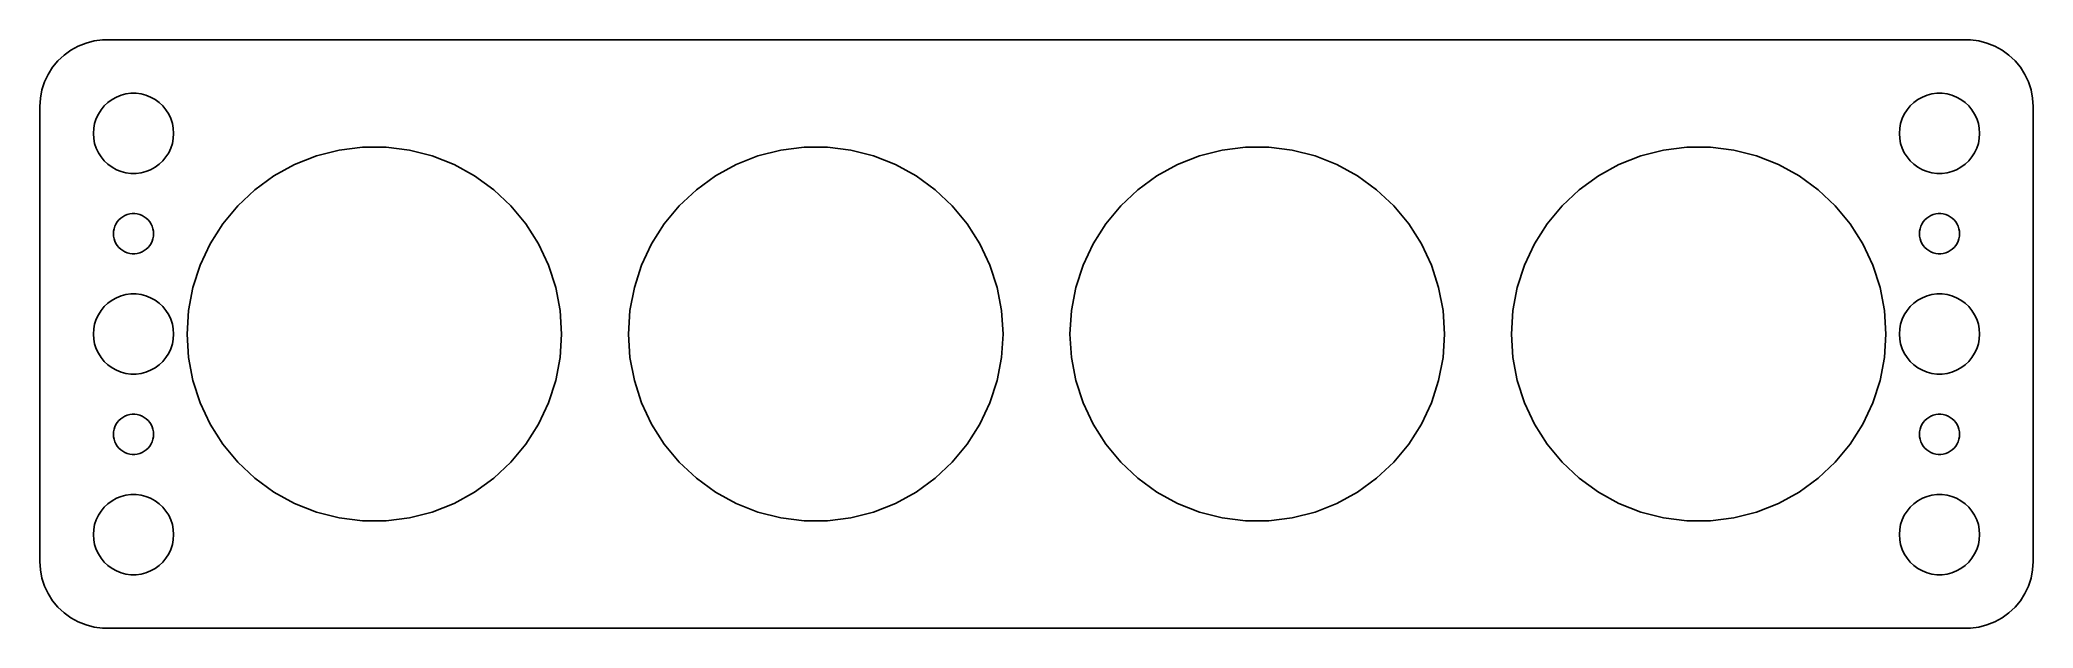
# Model space of a CAD drawing. Header units: metres. Extents: x -74 to 74, y 32 to 76.
import ezdxf

# ---------------------------------------------------------------- set-up
doc = ezdxf.new("R2010")
doc.units = ezdxf.units.M

msp = doc.modelspace()

# ---------------------------------------------------------------- linework, layer by layer
for p, q in [((-69.8139, 75.9901), (-70.4369, 75.9114)), ((69.8139, 75.9901), (-69.8139, 75.9901)), ((70.4369, 75.9114), (69.8139, 75.9901)), ((-72.6871, 74.8526), (-73.1448, 74.4227)), ((-72.1791, 75.2216), (-72.6871, 74.8526)), ((-71.6289, 75.5241), (-72.1791, 75.2216)), ((-71.0451, 75.7553), (-71.6289, 75.5241)), ((-70.4369, 75.9114), (-71.0451, 75.7553)), ((71.0451, 75.7553), (70.4369, 75.9114)), ((71.6289, 75.5241), (71.0451, 75.7553)), ((72.1791, 75.2216), (71.6289, 75.5241)), ((72.6871, 74.8526), (72.1791, 75.2216)), ((73.1448, 74.4227), (72.6871, 74.8526)), ((-73.8815, 73.4088), (-74.1489, 72.8406)), ((-73.5451, 73.9389), (-73.8815, 73.4088)), ((-73.1448, 74.4227), (-73.5451, 73.9389)), ((73.5451, 73.9389), (73.1448, 74.4227)), ((73.8815, 73.4088), (73.5451, 73.9389)), ((74.1489, 72.8406), (73.8815, 73.4088)), ((-74.4606, 71.6267), (-74.5, 71)), ((-74.3429, 72.2434), (-74.4606, 71.6267)), ((-74.1489, 72.8406), (-74.3429, 72.2434)), ((-69.4123, 71.3115), (-69.1075, 71.533)), ((-69.1075, 71.533), (-68.7773, 71.7145)), ((-68.7773, 71.7145), (-68.427, 71.8532)), ((-68.427, 71.8532), (-68.0621, 71.9469)), ((-68.0621, 71.9469), (-67.6884, 71.9941)), ((-67.6884, 71.9941), (-67.3116, 71.9941)), ((-67.3116, 71.9941), (-66.9379, 71.9469)), ((-66.9379, 71.9469), (-66.573, 71.8532)), ((-66.573, 71.8532), (-66.2227, 71.7145)), ((-66.2227, 71.7145), (-65.8925, 71.533)), ((-65.8925, 71.533), (-65.5877, 71.3115)), ((65.5877, 71.3115), (65.8925, 71.533)), ((65.8925, 71.533), (66.2227, 71.7145)), ((66.2227, 71.7145), (66.573, 71.8532)), ((66.573, 71.8532), (66.9379, 71.9469)), ((66.9379, 71.9469), (67.3116, 71.9941)), ((67.3116, 71.9941), (67.6884, 71.9941)), ((67.6884, 71.9941), (68.0621, 71.9469)), ((68.0621, 71.9469), (68.427, 71.8532)), ((68.427, 71.8532), (68.7773, 71.7145)), ((68.7773, 71.7145), (69.1075, 71.533)), ((69.1075, 71.533), (69.4123, 71.3115)), ((74.3429, 72.2434), (74.1489, 72.8406)), ((74.4606, 71.6267), (74.3429, 72.2434)), ((74.5, 71), (74.4606, 71.6267)), ((-74.5, 71), (-74.5, 37)), ((-70.4057, 69.7461), (-70.2893, 70.1044)), ((-70.2893, 70.1044), (-70.1289, 70.4453)), ((-70.1289, 70.4453), (-69.927, 70.7634)), ((-69.927, 70.7634), (-69.6869, 71.0536)), ((-69.6869, 71.0536), (-69.4123, 71.3115)), ((-65.5877, 71.3115), (-65.3131, 71.0536)), ((-65.3131, 71.0536), (-65.073, 70.7634)), ((-65.073, 70.7634), (-64.8711, 70.4453)), ((-64.8711, 70.4453), (-64.7107, 70.1044)), ((-64.7107, 70.1044), (-64.5943, 69.7461)), ((64.5943, 69.7461), (64.7107, 70.1044)), ((64.7107, 70.1044), (64.8711, 70.4453)), ((64.8711, 70.4453), (65.073, 70.7634)), ((65.073, 70.7634), (65.3131, 71.0536)), ((65.3131, 71.0536), (65.5877, 71.3115)), ((69.4123, 71.3115), (69.6869, 71.0536)), ((69.6869, 71.0536), (69.927, 70.7634)), ((69.927, 70.7634), (70.1289, 70.4453)), ((70.1289, 70.4453), (70.2893, 70.1044)), ((70.2893, 70.1044), (70.4057, 69.7461)), ((74.5, 37), (74.5, 71)), ((-70.5, 69), (-70.4763, 69.376)), ((-70.4763, 68.624), (-70.5, 69)), ((-70.4763, 69.376), (-70.4057, 69.7461)), ((-70.4057, 68.2539), (-70.4763, 68.624)), ((-64.5943, 69.7461), (-64.5237, 69.376)), ((-64.5237, 68.624), (-64.5943, 68.2539)), ((-64.5237, 69.376), (-64.5, 69)), ((-64.5, 69), (-64.5237, 68.624)), ((64.5, 69), (64.5237, 69.376)), ((64.5237, 68.624), (64.5, 69)), ((64.5237, 69.376), (64.5943, 69.7461)), ((64.5943, 68.2539), (64.5237, 68.624)), ((70.4057, 69.7461), (70.4763, 69.376)), ((70.4763, 68.624), (70.4057, 68.2539)), ((70.4763, 69.376), (70.5, 69)), ((70.5, 69), (70.4763, 68.624)), ((-70.2893, 67.8956), (-70.4057, 68.2539)), ((-70.1289, 67.5547), (-70.2893, 67.8956)), ((-69.927, 67.2366), (-70.1289, 67.5547)), ((-69.6869, 66.9464), (-69.927, 67.2366)), ((-65.073, 67.2366), (-65.3131, 66.9464)), ((-64.8711, 67.5547), (-65.073, 67.2366)), ((-64.7107, 67.8956), (-64.8711, 67.5547)), ((-64.5943, 68.2539), (-64.7107, 67.8956)), ((-55.4609, 66.6676), (-53.8262, 67.3148)), ((-53.8262, 67.3148), (-52.1233, 67.752)), ((-52.1233, 67.752), (-50.3791, 67.9724)), ((-50.3791, 67.9724), (-48.6209, 67.9724)), ((-48.6209, 67.9724), (-46.8767, 67.752)), ((-46.8767, 67.752), (-45.1738, 67.3148)), ((-45.1738, 67.3148), (-43.5391, 66.6676)), ((-22.4609, 66.6676), (-20.8262, 67.3148)), ((-20.8262, 67.3148), (-19.1233, 67.752)), ((-19.1233, 67.752), (-17.3791, 67.9724)), ((-17.3791, 67.9724), (-15.6209, 67.9724)), ((-15.6209, 67.9724), (-13.8766, 67.752)), ((-13.8766, 67.752), (-12.1738, 67.3148)), ((-12.1738, 67.3148), (-10.5391, 66.6676)), ((10.5391, 66.6676), (12.1738, 67.3148)), ((12.1738, 67.3148), (13.8766, 67.752)), ((13.8766, 67.752), (15.6209, 67.9724)), ((15.6209, 67.9724), (17.3791, 67.9724)), ((17.3791, 67.9724), (19.1233, 67.752)), ((19.1233, 67.752), (20.8262, 67.3148)), ((20.8262, 67.3148), (22.4609, 66.6676)), ((43.5391, 66.6676), (45.1738, 67.3148)), ((45.1738, 67.3148), (46.8767, 67.752)), ((46.8767, 67.752), (48.6209, 67.9724)), ((48.6209, 67.9724), (50.3791, 67.9724)), ((50.3791, 67.9724), (52.1233, 67.752)), ((52.1233, 67.752), (53.8262, 67.3148)), ((53.8262, 67.3148), (55.4609, 66.6676)), ((64.7107, 67.8956), (64.5943, 68.2539)), ((64.8711, 67.5547), (64.7107, 67.8956)), ((65.073, 67.2366), (64.8711, 67.5547)), ((65.3131, 66.9464), (65.073, 67.2366)), ((69.927, 67.2366), (69.6869, 66.9464)), ((70.1289, 67.5547), (69.927, 67.2366)), ((70.2893, 67.8956), (70.1289, 67.5547)), ((70.4057, 68.2539), (70.2893, 67.8956)), ((-69.4123, 66.6884), (-69.6869, 66.9464)), ((-69.1075, 66.467), (-69.4123, 66.6884)), ((-68.7773, 66.2855), (-69.1075, 66.467)), ((-68.427, 66.1468), (-68.7773, 66.2855)), ((-68.0621, 66.0531), (-68.427, 66.1468)), ((-67.6884, 66.0059), (-68.0621, 66.0531)), ((-67.3116, 66.0059), (-67.6884, 66.0059)), ((-66.9379, 66.0531), (-67.3116, 66.0059)), ((-66.573, 66.1468), (-66.9379, 66.0531)), ((-66.2227, 66.2855), (-66.573, 66.1468)), ((-65.8925, 66.467), (-66.2227, 66.2855)), ((-65.5877, 66.6884), (-65.8925, 66.467)), ((-65.3131, 66.9464), (-65.5877, 66.6884)), ((-58.4239, 64.7872), (-57.0016, 65.8206)), ((-57.0016, 65.8206), (-55.4609, 66.6676)), ((-43.5391, 66.6676), (-41.9984, 65.8206)), ((-41.9984, 65.8206), (-40.5761, 64.7872)), ((-25.4239, 64.7872), (-24.0016, 65.8206)), ((-24.0016, 65.8206), (-22.4609, 66.6676)), ((-10.5391, 66.6676), (-8.9984, 65.8206)), ((-8.9984, 65.8206), (-7.5761, 64.7872)), ((7.5761, 64.7872), (8.9984, 65.8206)), ((8.9984, 65.8206), (10.5391, 66.6676)), ((22.4609, 66.6676), (24.0016, 65.8206)), ((24.0016, 65.8206), (25.4239, 64.7872)), ((40.5761, 64.7872), (41.9984, 65.8206)), ((41.9984, 65.8206), (43.5391, 66.6676)), ((55.4609, 66.6676), (57.0016, 65.8206)), ((57.0016, 65.8206), (58.4239, 64.7872)), ((65.5877, 66.6884), (65.3131, 66.9464)), ((65.8925, 66.467), (65.5877, 66.6884)), ((66.2227, 66.2855), (65.8925, 66.467)), ((66.573, 66.1468), (66.2227, 66.2855)), ((66.9379, 66.0531), (66.573, 66.1468)), ((67.3116, 66.0059), (66.9379, 66.0531)), ((67.6884, 66.0059), (67.3116, 66.0059)), ((68.0621, 66.0531), (67.6884, 66.0059)), ((68.427, 66.1468), (68.0621, 66.0531)), ((68.7773, 66.2855), (68.427, 66.1468)), ((69.1075, 66.467), (68.7773, 66.2855)), ((69.4123, 66.6884), (69.1075, 66.467)), ((69.6869, 66.9464), (69.4123, 66.6884)), ((-59.7056, 63.5836), (-58.4239, 64.7872)), ((-40.5761, 64.7872), (-39.2944, 63.5836)), ((-26.7056, 63.5836), (-25.4239, 64.7872)), ((-7.5761, 64.7872), (-6.2944, 63.5836)), ((6.2944, 63.5836), (7.5761, 64.7872)), ((25.4239, 64.7872), (26.7056, 63.5836)), ((39.2944, 63.5836), (40.5761, 64.7872)), ((58.4239, 64.7872), (59.7056, 63.5836)), ((-68.5934, 62.5268), (-68.4561, 62.6558)), ((-68.4561, 62.6558), (-68.3037, 62.7665)), ((-68.3037, 62.7665), (-68.1387, 62.8572)), ((-68.1387, 62.8572), (-67.9635, 62.9266)), ((-67.9635, 62.9266), (-67.7811, 62.9734)), ((-67.7811, 62.9734), (-67.5942, 62.997)), ((-67.5942, 62.997), (-67.4058, 62.997)), ((-67.4058, 62.997), (-67.2189, 62.9734)), ((-67.2189, 62.9734), (-67.0365, 62.9266)), ((-67.0365, 62.9266), (-66.8613, 62.8572)), ((-66.8613, 62.8572), (-66.6963, 62.7665)), ((-66.6963, 62.7665), (-66.5439, 62.6558)), ((-66.5439, 62.6558), (-66.4065, 62.5268)), ((-60.8262, 62.229), (-59.7056, 63.5836)), ((-39.2944, 63.5836), (-38.1738, 62.229)), ((-27.8262, 62.229), (-26.7056, 63.5836)), ((-6.2944, 63.5836), (-5.1738, 62.229)), ((5.1738, 62.229), (6.2944, 63.5836)), ((26.7056, 63.5836), (27.8262, 62.229)), ((38.1738, 62.229), (39.2944, 63.5836)), ((59.7056, 63.5836), (60.8262, 62.229)), ((66.4065, 62.5268), (66.5439, 62.6558)), ((66.5439, 62.6558), (66.6963, 62.7665)), ((66.6963, 62.7665), (66.8613, 62.8572)), ((66.8613, 62.8572), (67.0365, 62.9266)), ((67.0365, 62.9266), (67.2189, 62.9734)), ((67.2189, 62.9734), (67.4058, 62.997)), ((67.4058, 62.997), (67.5942, 62.997)), ((67.5942, 62.997), (67.7811, 62.9734)), ((67.7811, 62.9734), (67.9635, 62.9266)), ((67.9635, 62.9266), (68.1387, 62.8572)), ((68.1387, 62.8572), (68.3037, 62.7665)), ((68.3037, 62.7665), (68.4561, 62.6558)), ((68.4561, 62.6558), (68.5934, 62.5268)), ((-69, 61.5), (-68.9882, 61.688)), ((-68.9882, 61.312), (-69, 61.5)), ((-68.9882, 61.688), (-68.9529, 61.873)), ((-68.9529, 61.127), (-68.9882, 61.312)), ((-68.9529, 61.873), (-68.8947, 62.0522)), ((-68.8947, 60.9478), (-68.9529, 61.127)), ((-68.8947, 62.0522), (-68.8145, 62.2226)), ((-68.8145, 62.2226), (-68.7135, 62.3817)), ((-68.7135, 62.3817), (-68.5934, 62.5268)), ((-66.4065, 62.5268), (-66.2865, 62.3817)), ((-66.2865, 62.3817), (-66.1855, 62.2226)), ((-66.1855, 62.2226), (-66.1053, 62.0522)), ((-66.1053, 62.0522), (-66.0471, 61.873)), ((-66.0471, 61.127), (-66.1053, 60.9478)), ((-66.0471, 61.873), (-66.0118, 61.688)), ((-66.0118, 61.312), (-66.0471, 61.127)), ((-66.0118, 61.688), (-66, 61.5)), ((-66, 61.5), (-66.0118, 61.312)), ((-61.7683, 60.7445), (-60.8262, 62.229)), ((-38.1738, 62.229), (-37.2317, 60.7445)), ((-28.7683, 60.7445), (-27.8262, 62.229)), ((-5.1738, 62.229), (-4.2317, 60.7445)), ((4.2317, 60.7445), (5.1738, 62.229)), ((27.8262, 62.229), (28.7683, 60.7445)), ((37.2317, 60.7445), (38.1738, 62.229)), ((60.8262, 62.229), (61.7683, 60.7445)), ((66, 61.5), (66.0118, 61.688)), ((66.0118, 61.312), (66, 61.5)), ((66.0118, 61.688), (66.0471, 61.873)), ((66.0471, 61.127), (66.0118, 61.312)), ((66.0471, 61.873), (66.1053, 62.0522)), ((66.1053, 60.9478), (66.0471, 61.127)), ((66.1053, 62.0522), (66.1855, 62.2226)), ((66.1855, 62.2226), (66.2865, 62.3817)), ((66.2865, 62.3817), (66.4065, 62.5268)), ((68.5934, 62.5268), (68.7135, 62.3817)), ((68.7135, 62.3817), (68.8145, 62.2226)), ((68.8145, 62.2226), (68.8947, 62.0522)), ((68.8947, 62.0522), (68.9529, 61.873)), ((68.9529, 61.127), (68.8947, 60.9478)), ((68.9529, 61.873), (68.9882, 61.688)), ((68.9882, 61.312), (68.9529, 61.127)), ((68.9882, 61.688), (69, 61.5)), ((69, 61.5), (68.9882, 61.312)), ((-68.8145, 60.7774), (-68.8947, 60.9478)), ((-68.7135, 60.6183), (-68.8145, 60.7774)), ((-68.5934, 60.4732), (-68.7135, 60.6183)), ((-68.4561, 60.3442), (-68.5934, 60.4732)), ((-68.3037, 60.2335), (-68.4561, 60.3442)), ((-68.1387, 60.1427), (-68.3037, 60.2335)), ((-67.9635, 60.0734), (-68.1387, 60.1427)), ((-67.7811, 60.0266), (-67.9635, 60.0734)), ((-67.5942, 60.0029), (-67.7811, 60.0266)), ((-67.4058, 60.0029), (-67.5942, 60.0029)), ((-67.2189, 60.0266), (-67.4058, 60.0029)), ((-67.0365, 60.0734), (-67.2189, 60.0266)), ((-66.8613, 60.1427), (-67.0365, 60.0734)), ((-66.6963, 60.2335), (-66.8613, 60.1427)), ((-66.5439, 60.3442), (-66.6963, 60.2335)), ((-66.4065, 60.4732), (-66.5439, 60.3442)), ((-66.2865, 60.6183), (-66.4065, 60.4732)), ((-66.1855, 60.7774), (-66.2865, 60.6183)), ((-66.1053, 60.9478), (-66.1855, 60.7774)), ((-62.5169, 59.1537), (-61.7683, 60.7445)), ((-37.2317, 60.7445), (-36.4831, 59.1537)), ((-29.5169, 59.1537), (-28.7683, 60.7445)), ((-4.2317, 60.7445), (-3.4831, 59.1537)), ((3.4831, 59.1537), (4.2317, 60.7445)), ((28.7683, 60.7445), (29.5169, 59.1537)), ((36.4831, 59.1537), (37.2317, 60.7445)), ((61.7683, 60.7445), (62.5169, 59.1537)), ((66.1855, 60.7774), (66.1053, 60.9478)), ((66.2865, 60.6183), (66.1855, 60.7774)), ((66.4065, 60.4732), (66.2865, 60.6183)), ((66.5439, 60.3442), (66.4065, 60.4732)), ((66.6963, 60.2335), (66.5439, 60.3442)), ((66.8613, 60.1427), (66.6963, 60.2335)), ((67.0365, 60.0734), (66.8613, 60.1427)), ((67.2189, 60.0266), (67.0365, 60.0734)), ((67.4058, 60.0029), (67.2189, 60.0266)), ((67.5942, 60.0029), (67.4058, 60.0029)), ((67.7811, 60.0266), (67.5942, 60.0029)), ((67.9635, 60.0734), (67.7811, 60.0266)), ((68.1387, 60.1427), (67.9635, 60.0734)), ((68.3037, 60.2335), (68.1387, 60.1427)), ((68.4561, 60.3442), (68.3037, 60.2335)), ((68.5934, 60.4732), (68.4561, 60.3442)), ((68.7135, 60.6183), (68.5934, 60.4732)), ((68.8145, 60.7774), (68.7135, 60.6183)), ((68.8947, 60.9478), (68.8145, 60.7774)), ((-63.0602, 57.4816), (-62.5169, 59.1537)), ((-36.4831, 59.1537), (-35.9398, 57.4816)), ((-30.0602, 57.4816), (-29.5169, 59.1537)), ((-3.4831, 59.1537), (-2.9398, 57.4816)), ((2.9398, 57.4816), (3.4831, 59.1537)), ((29.5169, 59.1537), (30.0602, 57.4816)), ((35.9398, 57.4816), (36.4831, 59.1537)), ((62.5169, 59.1537), (63.0602, 57.4816)), ((-69.1075, 56.533), (-68.7773, 56.7145)), ((-68.7773, 56.7145), (-68.427, 56.8532)), ((-68.427, 56.8532), (-68.0621, 56.9469)), ((-68.0621, 56.9469), (-67.6884, 56.9941)), ((-67.6884, 56.9941), (-67.3116, 56.9941)), ((-67.3116, 56.9941), (-66.9379, 56.9469)), ((-66.9379, 56.9469), (-66.573, 56.8532)), ((-66.573, 56.8532), (-66.2227, 56.7145)), ((-66.2227, 56.7145), (-65.8925, 56.533)), ((-63.3896, 55.7547), (-63.0602, 57.4816)), ((-35.9398, 57.4816), (-35.6104, 55.7547)), ((-30.3896, 55.7547), (-30.0602, 57.4816)), ((-2.9398, 57.4816), (-2.6104, 55.7547)), ((2.6104, 55.7547), (2.9398, 57.4816)), ((30.0602, 57.4816), (30.3896, 55.7547)), ((35.6104, 55.7547), (35.9398, 57.4816)), ((63.0602, 57.4816), (63.3896, 55.7547)), ((65.8925, 56.533), (66.2227, 56.7145)), ((66.2227, 56.7145), (66.573, 56.8532)), ((66.573, 56.8532), (66.9379, 56.9469)), ((66.9379, 56.9469), (67.3116, 56.9941)), ((67.3116, 56.9941), (67.6884, 56.9941)), ((67.6884, 56.9941), (68.0621, 56.9469)), ((68.0621, 56.9469), (68.427, 56.8532)), ((68.427, 56.8532), (68.7773, 56.7145)), ((68.7773, 56.7145), (69.1075, 56.533)), ((-70.2893, 55.1044), (-70.1289, 55.4453)), ((-70.1289, 55.4453), (-69.927, 55.7634)), ((-69.927, 55.7634), (-69.6869, 56.0536)), ((-69.6869, 56.0536), (-69.4123, 56.3115)), ((-69.4123, 56.3115), (-69.1075, 56.533)), ((-65.8925, 56.533), (-65.5877, 56.3115)), ((-65.5877, 56.3115), (-65.3131, 56.0536)), ((-65.3131, 56.0536), (-65.073, 55.7634)), ((-65.073, 55.7634), (-64.8711, 55.4453)), ((-64.8711, 55.4453), (-64.7107, 55.1044)), ((-63.5, 54), (-63.3896, 55.7547)), ((-35.6104, 55.7547), (-35.5, 54)), ((-30.5, 54), (-30.3896, 55.7547)), ((-2.6104, 55.7547), (-2.5, 54)), ((2.5, 54), (2.6104, 55.7547)), ((30.3896, 55.7547), (30.5, 54)), ((35.5, 54), (35.6104, 55.7547)), ((63.3896, 55.7547), (63.5, 54)), ((64.7107, 55.1044), (64.8711, 55.4453)), ((64.8711, 55.4453), (65.073, 55.7634)), ((65.073, 55.7634), (65.3131, 56.0536)), ((65.3131, 56.0536), (65.5877, 56.3115)), ((65.5877, 56.3115), (65.8925, 56.533)), ((69.1075, 56.533), (69.4123, 56.3115)), ((69.4123, 56.3115), (69.6869, 56.0536)), ((69.6869, 56.0536), (69.927, 55.7634)), ((69.927, 55.7634), (70.1289, 55.4453)), ((70.1289, 55.4453), (70.2893, 55.1044)), ((-70.5, 54), (-70.4763, 54.376)), ((-70.4763, 53.624), (-70.5, 54)), ((-70.4763, 54.376), (-70.4057, 54.7461)), ((-70.4057, 54.7461), (-70.2893, 55.1044)), ((-64.7107, 55.1044), (-64.5943, 54.7461)), ((-64.5943, 54.7461), (-64.5237, 54.376)), ((-64.5237, 54.376), (-64.5, 54)), ((-64.5, 54), (-64.5237, 53.624)), ((-63.3896, 52.2453), (-63.5, 54)), ((-35.5, 54), (-35.6104, 52.2453)), ((-30.3896, 52.2453), (-30.5, 54)), ((-2.5, 54), (-2.6104, 52.2453)), ((2.6104, 52.2453), (2.5, 54)), ((30.5, 54), (30.3896, 52.2453)), ((35.6104, 52.2453), (35.5, 54)), ((63.5, 54), (63.3896, 52.2453)), ((64.5, 54), (64.5237, 54.376)), ((64.5237, 53.624), (64.5, 54)), ((64.5237, 54.376), (64.5943, 54.7461)), ((64.5943, 54.7461), (64.7107, 55.1044)), ((70.2893, 55.1044), (70.4057, 54.7461)), ((70.4057, 54.7461), (70.4763, 54.376)), ((70.4763, 54.376), (70.5, 54)), ((70.5, 54), (70.4763, 53.624)), ((-70.4057, 53.2539), (-70.4763, 53.624)), ((-70.2893, 52.8956), (-70.4057, 53.2539)), ((-70.1289, 52.5547), (-70.2893, 52.8956)), ((-69.927, 52.2366), (-70.1289, 52.5547)), ((-69.6869, 51.9464), (-69.927, 52.2366)), ((-65.073, 52.2366), (-65.3131, 51.9464)), ((-64.8711, 52.5547), (-65.073, 52.2366)), ((-64.7107, 52.8956), (-64.8711, 52.5547)), ((-64.5943, 53.2539), (-64.7107, 52.8956)), ((-64.5237, 53.624), (-64.5943, 53.2539)), ((-63.0602, 50.5184), (-63.3896, 52.2453)), ((-35.6104, 52.2453), (-35.9398, 50.5184)), ((-30.0602, 50.5184), (-30.3896, 52.2453)), ((-2.6104, 52.2453), (-2.9398, 50.5184)), ((2.9398, 50.5184), (2.6104, 52.2453)), ((30.3896, 52.2453), (30.0602, 50.5184)), ((35.9398, 50.5184), (35.6104, 52.2453)), ((63.3896, 52.2453), (63.0602, 50.5184)), ((64.5943, 53.2539), (64.5237, 53.624)), ((64.7107, 52.8956), (64.5943, 53.2539)), ((64.8711, 52.5547), (64.7107, 52.8956)), ((65.073, 52.2366), (64.8711, 52.5547)), ((65.3131, 51.9464), (65.073, 52.2366)), ((69.927, 52.2366), (69.6869, 51.9464)), ((70.1289, 52.5547), (69.927, 52.2366)), ((70.2893, 52.8956), (70.1289, 52.5547)), ((70.4057, 53.2539), (70.2893, 52.8956)), ((70.4763, 53.624), (70.4057, 53.2539)), ((-69.4123, 51.6885), (-69.6869, 51.9464)), ((-69.1075, 51.467), (-69.4123, 51.6885)), ((-68.7773, 51.2855), (-69.1075, 51.467)), ((-68.427, 51.1468), (-68.7773, 51.2855)), ((-68.0621, 51.0531), (-68.427, 51.1468)), ((-67.6884, 51.0059), (-68.0621, 51.0531)), ((-67.3116, 51.0059), (-67.6884, 51.0059)), ((-66.9379, 51.0531), (-67.3116, 51.0059)), ((-66.573, 51.1468), (-66.9379, 51.0531)), ((-66.2227, 51.2855), (-66.573, 51.1468)), ((-65.8925, 51.467), (-66.2227, 51.2855)), ((-65.5877, 51.6885), (-65.8925, 51.467)), ((-65.3131, 51.9464), (-65.5877, 51.6885)), ((65.5877, 51.6885), (65.3131, 51.9464)), ((65.8925, 51.467), (65.5877, 51.6885)), ((66.2227, 51.2855), (65.8925, 51.467)), ((66.573, 51.1468), (66.2227, 51.2855)), ((66.9379, 51.0531), (66.573, 51.1468)), ((67.3116, 51.0059), (66.9379, 51.0531)), ((67.6884, 51.0059), (67.3116, 51.0059)), ((68.0621, 51.0531), (67.6884, 51.0059)), ((68.427, 51.1468), (68.0621, 51.0531)), ((68.7773, 51.2855), (68.427, 51.1468)), ((69.1075, 51.467), (68.7773, 51.2855)), ((69.4123, 51.6885), (69.1075, 51.467)), ((69.6869, 51.9464), (69.4123, 51.6885)), ((-62.5169, 48.8463), (-63.0602, 50.5184)), ((-35.9398, 50.5184), (-36.4831, 48.8463)), ((-29.5169, 48.8463), (-30.0602, 50.5184)), ((-2.9398, 50.5184), (-3.4831, 48.8463)), ((3.4831, 48.8463), (2.9398, 50.5184)), ((30.0602, 50.5184), (29.5169, 48.8463)), ((36.4831, 48.8463), (35.9398, 50.5184)), ((63.0602, 50.5184), (62.5169, 48.8463)), ((-68.4561, 47.6558), (-68.3037, 47.7665)), ((-68.3037, 47.7665), (-68.1387, 47.8573)), ((-68.1387, 47.8573), (-67.9635, 47.9266)), ((-67.9635, 47.9266), (-67.7811, 47.9734)), ((-67.7811, 47.9734), (-67.5942, 47.9971)), ((-67.5942, 47.9971), (-67.4058, 47.9971)), ((-67.4058, 47.9971), (-67.2189, 47.9734)), ((-67.2189, 47.9734), (-67.0365, 47.9266)), ((-67.0365, 47.9266), (-66.8613, 47.8573)), ((-66.8613, 47.8573), (-66.6963, 47.7665)), ((-66.6963, 47.7665), (-66.5439, 47.6558)), ((-61.7683, 47.2555), (-62.5169, 48.8463)), ((-36.4831, 48.8463), (-37.2317, 47.2555)), ((-28.7683, 47.2555), (-29.5169, 48.8463)), ((-3.4831, 48.8463), (-4.2317, 47.2555)), ((4.2317, 47.2555), (3.4831, 48.8463)), ((29.5169, 48.8463), (28.7683, 47.2555)), ((37.2317, 47.2555), (36.4831, 48.8463)), ((62.5169, 48.8463), (61.7683, 47.2555)), ((66.5439, 47.6558), (66.6963, 47.7665)), ((66.6963, 47.7665), (66.8613, 47.8573)), ((66.8613, 47.8573), (67.0365, 47.9266)), ((67.0365, 47.9266), (67.2189, 47.9734)), ((67.2189, 47.9734), (67.4058, 47.9971)), ((67.4058, 47.9971), (67.5942, 47.9971)), ((67.5942, 47.9971), (67.7811, 47.9734)), ((67.7811, 47.9734), (67.9635, 47.9266)), ((67.9635, 47.9266), (68.1387, 47.8573)), ((68.1387, 47.8573), (68.3037, 47.7665)), ((68.3037, 47.7665), (68.4561, 47.6558)), ((-69, 46.5), (-68.9882, 46.688)), ((-68.9882, 46.312), (-69, 46.5)), ((-68.9882, 46.688), (-68.9529, 46.873)), ((-68.9529, 46.127), (-68.9882, 46.312)), ((-68.9529, 46.873), (-68.8947, 47.0522)), ((-68.8947, 47.0522), (-68.8145, 47.2226)), ((-68.8145, 47.2226), (-68.7135, 47.3817)), ((-68.7135, 47.3817), (-68.5934, 47.5268)), ((-68.5934, 47.5268), (-68.4561, 47.6558)), ((-66.5439, 47.6558), (-66.4065, 47.5268)), ((-66.4065, 47.5268), (-66.2865, 47.3817)), ((-66.2865, 47.3817), (-66.1855, 47.2226)), ((-66.1855, 47.2226), (-66.1053, 47.0522)), ((-66.1053, 47.0522), (-66.0471, 46.873)), ((-66.0471, 46.873), (-66.0118, 46.688)), ((-66.0118, 46.312), (-66.0471, 46.127)), ((-66.0118, 46.688), (-66, 46.5)), ((-66, 46.5), (-66.0118, 46.312)), ((-60.8262, 45.771), (-61.7683, 47.2555)), ((-37.2317, 47.2555), (-38.1738, 45.771)), ((-27.8262, 45.771), (-28.7683, 47.2555)), ((-4.2317, 47.2555), (-5.1738, 45.771)), ((5.1738, 45.771), (4.2317, 47.2555)), ((28.7683, 47.2555), (27.8262, 45.771)), ((38.1738, 45.771), (37.2317, 47.2555)), ((61.7683, 47.2555), (60.8262, 45.771)), ((66, 46.5), (66.0118, 46.688)), ((66.0118, 46.312), (66, 46.5)), ((66.0118, 46.688), (66.0471, 46.873)), ((66.0471, 46.127), (66.0118, 46.312)), ((66.0471, 46.873), (66.1053, 47.0522)), ((66.1053, 47.0522), (66.1855, 47.2226)), ((66.1855, 47.2226), (66.2865, 47.3817)), ((66.2865, 47.3817), (66.4065, 47.5268)), ((66.4065, 47.5268), (66.5439, 47.6558)), ((68.4561, 47.6558), (68.5934, 47.5268)), ((68.5934, 47.5268), (68.7135, 47.3817)), ((68.7135, 47.3817), (68.8145, 47.2226)), ((68.8145, 47.2226), (68.8947, 47.0522)), ((68.8947, 47.0522), (68.9529, 46.873)), ((68.9529, 46.873), (68.9882, 46.688)), ((68.9882, 46.312), (68.9529, 46.127)), ((68.9882, 46.688), (69, 46.5)), ((69, 46.5), (68.9882, 46.312)), ((-68.8947, 45.9478), (-68.9529, 46.127)), ((-68.8145, 45.7774), (-68.8947, 45.9478)), ((-68.7135, 45.6183), (-68.8145, 45.7774)), ((-68.5934, 45.4732), (-68.7135, 45.6183)), ((-68.4561, 45.3442), (-68.5934, 45.4732)), ((-68.3037, 45.2335), (-68.4561, 45.3442)), ((-68.1387, 45.1428), (-68.3037, 45.2335)), ((-67.9635, 45.0734), (-68.1387, 45.1428)), ((-67.7811, 45.0266), (-67.9635, 45.0734)), ((-67.5942, 45.003), (-67.7811, 45.0266)), ((-67.4058, 45.003), (-67.5942, 45.003)), ((-67.2189, 45.0266), (-67.4058, 45.003)), ((-67.0365, 45.0734), (-67.2189, 45.0266)), ((-66.8613, 45.1428), (-67.0365, 45.0734)), ((-66.6963, 45.2335), (-66.8613, 45.1428)), ((-66.5439, 45.3442), (-66.6963, 45.2335)), ((-66.4065, 45.4732), (-66.5439, 45.3442)), ((-66.2865, 45.6183), (-66.4065, 45.4732)), ((-66.1855, 45.7774), (-66.2865, 45.6183)), ((-66.1053, 45.9478), (-66.1855, 45.7774)), ((-66.0471, 46.127), (-66.1053, 45.9478)), ((-59.7056, 44.4164), (-60.8262, 45.771)), ((-38.1738, 45.771), (-39.2944, 44.4164)), ((-26.7056, 44.4164), (-27.8262, 45.771)), ((-5.1738, 45.771), (-6.2944, 44.4164)), ((6.2944, 44.4164), (5.1738, 45.771)), ((27.8262, 45.771), (26.7056, 44.4164)), ((39.2944, 44.4164), (38.1738, 45.771)), ((60.8262, 45.771), (59.7056, 44.4164)), ((66.1053, 45.9478), (66.0471, 46.127)), ((66.1855, 45.7774), (66.1053, 45.9478)), ((66.2865, 45.6183), (66.1855, 45.7774)), ((66.4065, 45.4732), (66.2865, 45.6183)), ((66.5439, 45.3442), (66.4065, 45.4732)), ((66.6963, 45.2335), (66.5439, 45.3442)), ((66.8613, 45.1428), (66.6963, 45.2335)), ((67.0365, 45.0734), (66.8613, 45.1428)), ((67.2189, 45.0266), (67.0365, 45.0734)), ((67.4058, 45.003), (67.2189, 45.0266)), ((67.5942, 45.003), (67.4058, 45.003)), ((67.7811, 45.0266), (67.5942, 45.003)), ((67.9635, 45.0734), (67.7811, 45.0266)), ((68.1387, 45.1428), (67.9635, 45.0734)), ((68.3037, 45.2335), (68.1387, 45.1428)), ((68.4561, 45.3442), (68.3037, 45.2335)), ((68.5934, 45.4732), (68.4561, 45.3442)), ((68.7135, 45.6183), (68.5934, 45.4732)), ((68.8145, 45.7774), (68.7135, 45.6183)), ((68.8947, 45.9478), (68.8145, 45.7774)), ((68.9529, 46.127), (68.8947, 45.9478)), ((-58.4239, 43.2128), (-59.7056, 44.4164)), ((-57.0016, 42.1794), (-58.4239, 43.2128)), ((-40.5761, 43.2128), (-41.9984, 42.1794)), ((-39.2944, 44.4164), (-40.5761, 43.2128)), ((-25.4239, 43.2128), (-26.7056, 44.4164)), ((-24.0016, 42.1794), (-25.4239, 43.2128)), ((-7.5761, 43.2128), (-8.9984, 42.1794)), ((-6.2944, 44.4164), (-7.5761, 43.2128)), ((7.5761, 43.2128), (6.2944, 44.4164)), ((8.9984, 42.1794), (7.5761, 43.2128)), ((25.4239, 43.2128), (24.0016, 42.1794)), ((26.7056, 44.4164), (25.4239, 43.2128)), ((40.5761, 43.2128), (39.2944, 44.4164)), ((41.9984, 42.1794), (40.5761, 43.2128)), ((58.4239, 43.2128), (57.0016, 42.1794)), ((59.7056, 44.4164), (58.4239, 43.2128)), ((-68.7773, 41.7145), (-68.427, 41.8532)), ((-68.427, 41.8532), (-68.0621, 41.9469)), ((-68.0621, 41.9469), (-67.6884, 41.9941)), ((-67.6884, 41.9941), (-67.3116, 41.9941)), ((-67.3116, 41.9941), (-66.9379, 41.9469)), ((-66.9379, 41.9469), (-66.573, 41.8532)), ((-66.573, 41.8532), (-66.2227, 41.7145)), ((-55.4609, 41.3324), (-57.0016, 42.1794)), ((-41.9984, 42.1794), (-43.5391, 41.3324)), ((-22.4609, 41.3324), (-24.0016, 42.1794)), ((-8.9984, 42.1794), (-10.5391, 41.3324)), ((10.5391, 41.3324), (8.9984, 42.1794)), ((24.0016, 42.1794), (22.4609, 41.3324)), ((43.5391, 41.3324), (41.9984, 42.1794)), ((57.0016, 42.1794), (55.4609, 41.3324)), ((66.2227, 41.7145), (66.573, 41.8532)), ((66.573, 41.8532), (66.9379, 41.9469)), ((66.9379, 41.9469), (67.3116, 41.9941)), ((67.3116, 41.9941), (67.6884, 41.9941)), ((67.6884, 41.9941), (68.0621, 41.9469)), ((68.0621, 41.9469), (68.427, 41.8532)), ((68.427, 41.8532), (68.7773, 41.7145)), ((-70.2893, 40.1044), (-70.1289, 40.4453)), ((-70.1289, 40.4453), (-69.927, 40.7634)), ((-69.927, 40.7634), (-69.6869, 41.0536)), ((-69.6869, 41.0536), (-69.4123, 41.3116)), ((-69.4123, 41.3116), (-69.1075, 41.533)), ((-69.1075, 41.533), (-68.7773, 41.7145)), ((-66.2227, 41.7145), (-65.8925, 41.533)), ((-65.8925, 41.533), (-65.5877, 41.3116)), ((-65.5877, 41.3116), (-65.3131, 41.0536)), ((-65.3131, 41.0536), (-65.073, 40.7634)), ((-65.073, 40.7634), (-64.8711, 40.4453)), ((-64.8711, 40.4453), (-64.7107, 40.1044)), ((-53.8262, 40.6852), (-55.4609, 41.3324)), ((-52.1233, 40.248), (-53.8262, 40.6852)), ((-50.3791, 40.0276), (-52.1233, 40.248)), ((-46.8767, 40.248), (-48.6209, 40.0276)), ((-45.1738, 40.6852), (-46.8767, 40.248)), ((-43.5391, 41.3324), (-45.1738, 40.6852)), ((-20.8262, 40.6852), (-22.4609, 41.3324)), ((-19.1233, 40.248), (-20.8262, 40.6852)), ((-17.3791, 40.0276), (-19.1233, 40.248)), ((-13.8766, 40.248), (-15.6209, 40.0276)), ((-12.1738, 40.6852), (-13.8766, 40.248)), ((-10.5391, 41.3324), (-12.1738, 40.6852)), ((12.1738, 40.6852), (10.5391, 41.3324)), ((13.8766, 40.248), (12.1738, 40.6852)), ((15.6209, 40.0276), (13.8766, 40.248)), ((19.1233, 40.248), (17.3791, 40.0276)), ((20.8262, 40.6852), (19.1233, 40.248)), ((22.4609, 41.3324), (20.8262, 40.6852)), ((45.1738, 40.6852), (43.5391, 41.3324)), ((46.8767, 40.248), (45.1738, 40.6852)), ((48.6209, 40.0276), (46.8767, 40.248)), ((52.1233, 40.248), (50.3791, 40.0276)), ((53.8262, 40.6852), (52.1233, 40.248)), ((55.4609, 41.3324), (53.8262, 40.6852)), ((64.7107, 40.1044), (64.8711, 40.4453)), ((64.8711, 40.4453), (65.073, 40.7634)), ((65.073, 40.7634), (65.3131, 41.0536)), ((65.3131, 41.0536), (65.5877, 41.3116)), ((65.5877, 41.3116), (65.8925, 41.533)), ((65.8925, 41.533), (66.2227, 41.7145)), ((68.7773, 41.7145), (69.1075, 41.533)), ((69.1075, 41.533), (69.4123, 41.3116)), ((69.4123, 41.3116), (69.6869, 41.0536)), ((69.6869, 41.0536), (69.927, 40.7634)), ((69.927, 40.7634), (70.1289, 40.4453)), ((70.1289, 40.4453), (70.2893, 40.1044)), ((-70.5, 39), (-70.4763, 39.376)), ((-70.4763, 38.624), (-70.5, 39)), ((-70.4763, 39.376), (-70.4057, 39.7461)), ((-70.4057, 39.7461), (-70.2893, 40.1044)), ((-64.7107, 40.1044), (-64.5943, 39.7461)), ((-64.5943, 39.7461), (-64.5237, 39.376)), ((-64.5237, 39.376), (-64.5, 39)), ((-64.5, 39), (-64.5237, 38.624)), ((-48.6209, 40.0276), (-50.3791, 40.0276)), ((-15.6209, 40.0276), (-17.3791, 40.0276)), ((17.3791, 40.0276), (15.6209, 40.0276)), ((50.3791, 40.0276), (48.6209, 40.0276)), ((64.5, 39), (64.5237, 39.376)), ((64.5237, 38.624), (64.5, 39)), ((64.5237, 39.376), (64.5943, 39.7461)), ((64.5943, 39.7461), (64.7107, 40.1044)), ((70.2893, 40.1044), (70.4057, 39.7461)), ((70.4057, 39.7461), (70.4763, 39.376)), ((70.4763, 39.376), (70.5, 39)), ((70.5, 39), (70.4763, 38.624)), ((-70.4057, 38.2539), (-70.4763, 38.624)), ((-70.2893, 37.8956), (-70.4057, 38.2539)), ((-70.1289, 37.5547), (-70.2893, 37.8956)), ((-69.927, 37.2366), (-70.1289, 37.5547)), ((-64.8711, 37.5547), (-65.073, 37.2366)), ((-64.7107, 37.8956), (-64.8711, 37.5547)), ((-64.5943, 38.2539), (-64.7107, 37.8956)), ((-64.5237, 38.624), (-64.5943, 38.2539)), ((64.5943, 38.2539), (64.5237, 38.624)), ((64.7107, 37.8956), (64.5943, 38.2539)), ((64.8711, 37.5547), (64.7107, 37.8956)), ((65.073, 37.2366), (64.8711, 37.5547)), ((70.1289, 37.5547), (69.927, 37.2366)), ((70.2893, 37.8956), (70.1289, 37.5547)), ((70.4057, 38.2539), (70.2893, 37.8956)), ((70.4763, 38.624), (70.4057, 38.2539)), ((-74.5, 37), (-74.4606, 36.3733)), ((-74.4606, 36.3733), (-74.3429, 35.7566)), ((-69.6869, 36.9464), (-69.927, 37.2366)), ((-69.4123, 36.6885), (-69.6869, 36.9464)), ((-69.1075, 36.467), (-69.4123, 36.6885)), ((-68.7773, 36.2855), (-69.1075, 36.467)), ((-68.427, 36.1468), (-68.7773, 36.2855)), ((-68.0621, 36.0531), (-68.427, 36.1468)), ((-67.6884, 36.0059), (-68.0621, 36.0531)), ((-67.3116, 36.0059), (-67.6884, 36.0059)), ((-66.9379, 36.0531), (-67.3116, 36.0059)), ((-66.573, 36.1468), (-66.9379, 36.0531)), ((-66.2227, 36.2855), (-66.573, 36.1468)), ((-65.8925, 36.467), (-66.2227, 36.2855)), ((-65.5877, 36.6885), (-65.8925, 36.467)), ((-65.3131, 36.9464), (-65.5877, 36.6885)), ((-65.073, 37.2366), (-65.3131, 36.9464)), ((65.3131, 36.9464), (65.073, 37.2366)), ((65.5877, 36.6885), (65.3131, 36.9464)), ((65.8925, 36.467), (65.5877, 36.6885)), ((66.2227, 36.2855), (65.8925, 36.467)), ((66.573, 36.1468), (66.2227, 36.2855)), ((66.9379, 36.0531), (66.573, 36.1468)), ((67.3116, 36.0059), (66.9379, 36.0531)), ((67.6884, 36.0059), (67.3116, 36.0059)), ((68.0621, 36.0531), (67.6884, 36.0059)), ((68.427, 36.1468), (68.0621, 36.0531)), ((68.7773, 36.2855), (68.427, 36.1468)), ((69.1075, 36.467), (68.7773, 36.2855)), ((69.4123, 36.6885), (69.1075, 36.467)), ((69.6869, 36.9464), (69.4123, 36.6885)), ((69.927, 37.2366), (69.6869, 36.9464)), ((74.3429, 35.7566), (74.4606, 36.3733)), ((74.4606, 36.3733), (74.5, 37)), ((-74.3429, 35.7566), (-74.1489, 35.1594)), ((-74.1489, 35.1594), (-73.8815, 34.5912)), ((-73.8815, 34.5912), (-73.5451, 34.0611)), ((73.5451, 34.0611), (73.8815, 34.5912)), ((73.8815, 34.5912), (74.1489, 35.1594)), ((74.1489, 35.1594), (74.3429, 35.7566)), ((-73.5451, 34.0611), (-73.1448, 33.5773)), ((-73.1448, 33.5773), (-72.6871, 33.1474)), ((-72.6871, 33.1474), (-72.1791, 32.7784)), ((72.1791, 32.7784), (72.6871, 33.1474)), ((72.6871, 33.1474), (73.1448, 33.5773)), ((73.1448, 33.5773), (73.5451, 34.0611)), ((-72.1791, 32.7784), (-71.6289, 32.4759)), ((-71.6289, 32.4759), (-71.0451, 32.2447)), ((-71.0451, 32.2447), (-70.4369, 32.0886)), ((-70.4369, 32.0886), (-69.8139, 32.0099)), ((-69.8139, 32.0099), (69.8139, 32.0099)), ((69.8139, 32.0099), (70.4369, 32.0886)), ((70.4369, 32.0886), (71.0451, 32.2447)), ((71.0451, 32.2447), (71.6289, 32.4759)), ((71.6289, 32.4759), (72.1791, 32.7784))]:
    msp.add_line(p, q)

doc.saveas('drawing.dxf')
